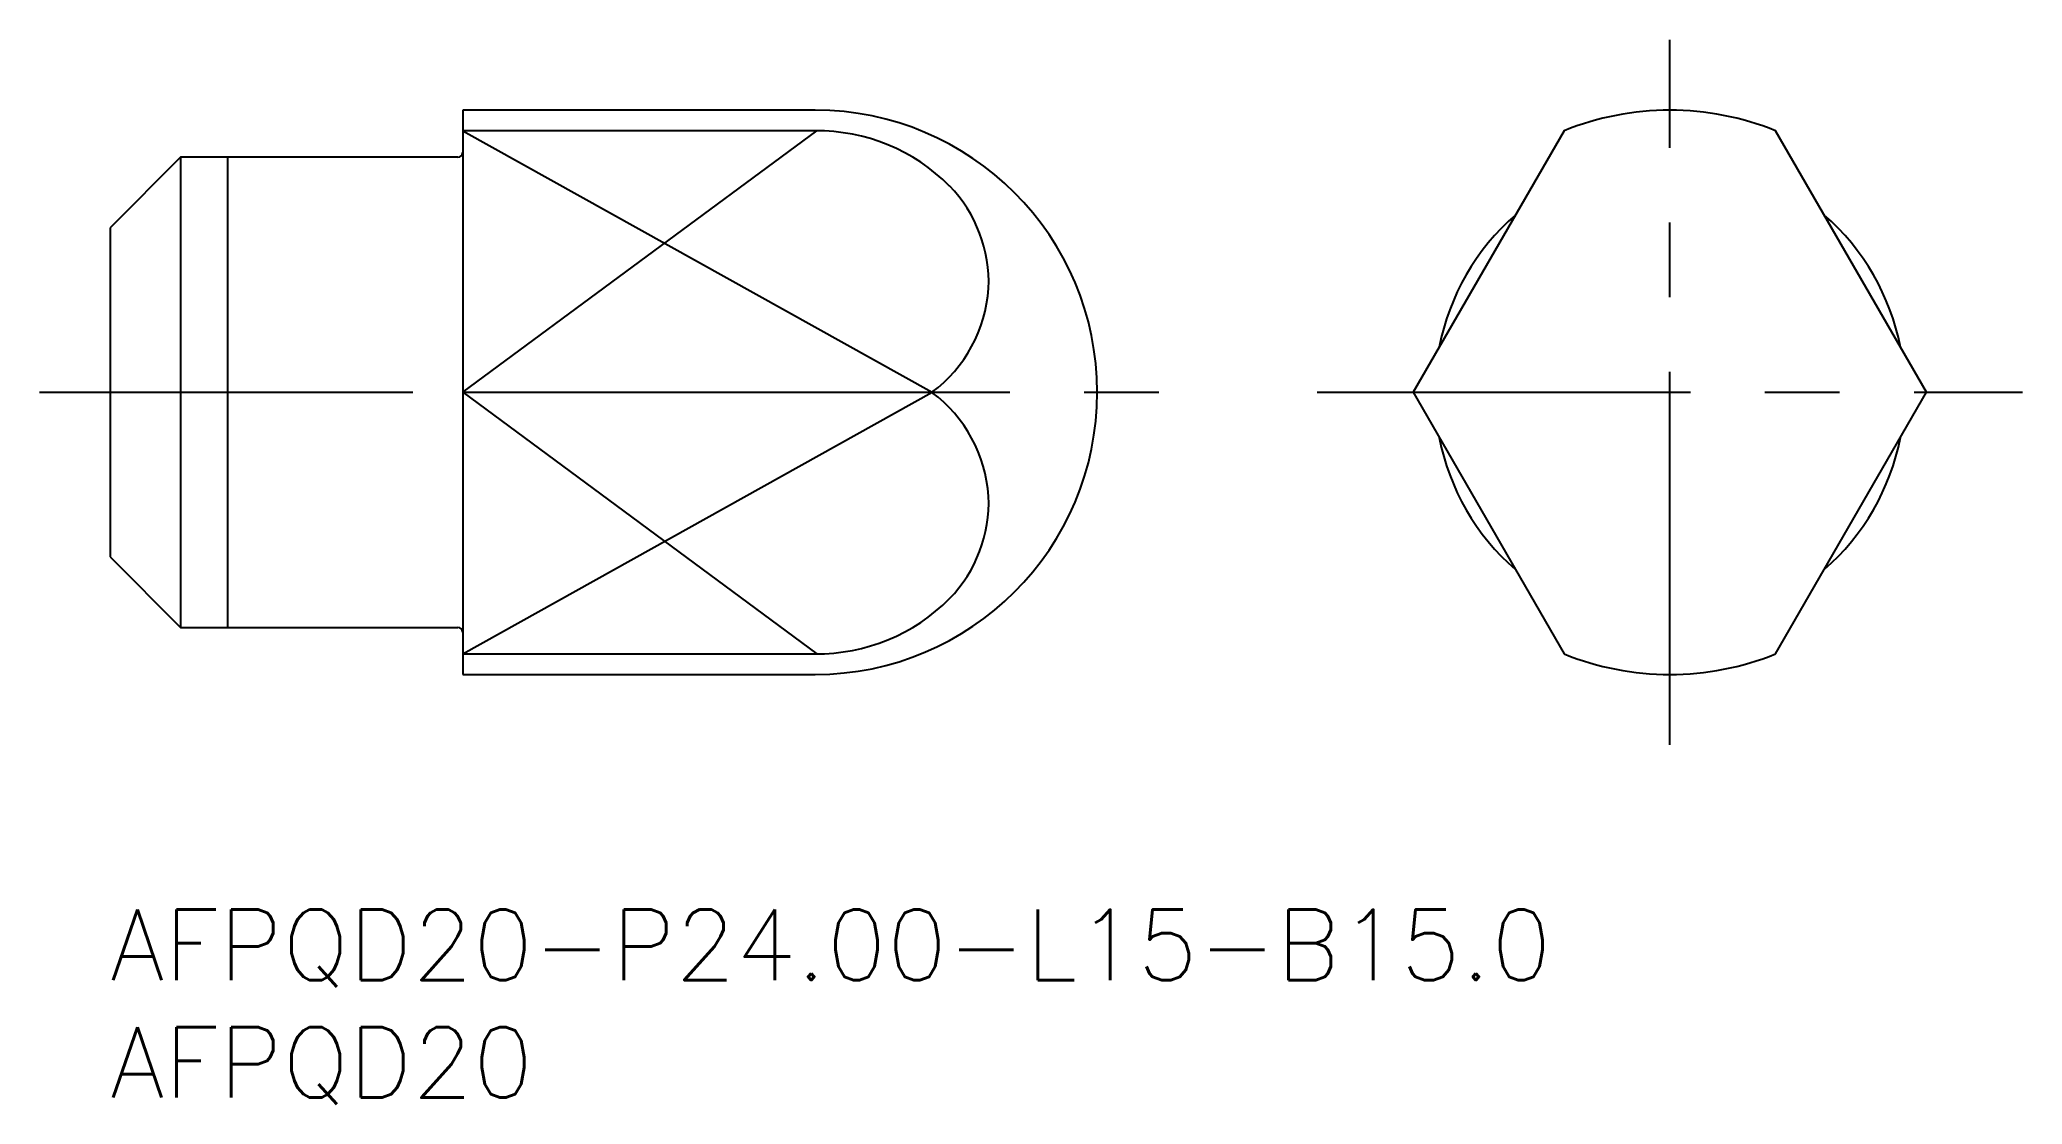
# Model space of a CAD drawing. Extents: x -3 to 81.4, y -8.3 to 37.
import ezdxf

# ---------------------------------------------------------------- set-up
doc = ezdxf.new("R2010")
doc.units = 0
doc.header["$LTSCALE"] = 0.5
doc.linetypes.add('CENTER', pattern=[50.8, 31.75, -6.35, 6.35, -6.35])
for name, color, linetype in [('MSM_CENTER', 1, 'CENTER'), ('MSM_CONTINUOUS', 7, 'CONTINUOUS'), ('MSM_NARROW', 5, 'CONTINUOUS'), ('MSM_PART_NUMBER', 7, 'CONTINUOUS')]:
    doc.layers.add(name, color=color, linetype=linetype)
doc.styles.get("Standard").update_dxf_attribs({"font": 'txt.shx', "height": 1, "bigfont": 'bigfont.shx'})

# ---------------------------------------------------------------- blocks, each defined once
blk = doc.blocks.new('*U13')
at = {"layer": 'MSM_PART_NUMBER'}
blk.add_text('AFPQD20-P24.00-L15-B15.0', height=3, dxfattribs=at).set_placement((0, -3))
blk = doc.blocks.new('*U14')
at = {"layer": 'MSM_PART_NUMBER'}
blk.add_text('AFPQD20', height=3, dxfattribs=at).set_placement((0, -8))

msp = doc.modelspace()

# ---------------------------------------------------------------- linework, layer by layer
at = {"layer": 'MSM_CENTER'}
for p, q in [((66.364, 7), (66.364, 37)), ((-3, 22), (45, 22)), ((51.364, 22), (81.364, 22))]:
    msp.add_line(p, q, dxfattribs=at)
at = {"layer": 'MSM_CONTINUOUS'}
for p, q in [((30, 34), (15, 34)), ((15, 34), (15, 10)), ((30, 33.124), (15, 33.124)), ((61.864, 33.124), (55.442, 22)), ((77.287, 22), (70.864, 33.124)), ((3, 32), (0, 29)), ((14.8, 32), (3, 32)), ((3, 32), (3, 12)), ((0, 29), (0, 15)), ((15, 22), (34.97, 22)), ((55.442, 22), (61.864, 10.876)), ((70.864, 10.876), (77.287, 22)), ((0, 15), (3, 12)), ((3, 12), (14.8, 12)), ((15, 10.876), (30, 10.876)), ((15, 10), (30, 10))]:
    msp.add_line(p, q, dxfattribs=at)
for centre, radius, start, end in [((30, 22), 12, 270, 90), ((66.364, 22), 12, 67.97569, 112.02431), ((30.068, 25.155), 7.969, 44.85115, 90.49015), ((14.8, 32.2), 0.2, 270, 0), ((31.51, 26.682), 5.871, 357.45213, 44.21855), ((66.364, 22), 10, 131.07189, 168.92811), ((66.364, 22), 10, 11.07189, 48.92811), ((31.37, 26.824), 6.018, 306.72881, 356.15976), ((31.37, 17.176), 6.018, 3.84024, 53.27119), ((66.364, 22), 10, 191.07189, 228.92811), ((66.364, 22), 10, 311.07189, 348.92811), ((31.51, 17.318), 5.871, 315.78145, 2.54787), ((30.068, 18.845), 7.969, 269.50985, 315.14885), ((14.8, 11.8), 0.2, 0, 90), ((66.364, 22), 12, 247.97569, 292.02431)]:
    msp.add_arc(centre, radius, start, end, dxfattribs=at)
at = {"layer": 'MSM_NARROW'}
for p, q in [((15, 22), (30.068, 33.125)), ((15, 33.124), (34.97, 22)), ((5, 32), (5, 12)), ((15, 10.876), (34.97, 22)), ((15, 22), (30.068, 10.875))]:
    msp.add_line(p, q, dxfattribs=at)

# ---------------------------------------------------------------- block references
at = {"layer": 'MSM_CONTINUOUS'}
for name in ['*U13', '*U14']:
    msp.add_blockref(name, (0, 0), dxfattribs=at)

doc.saveas('drawing.dxf')
